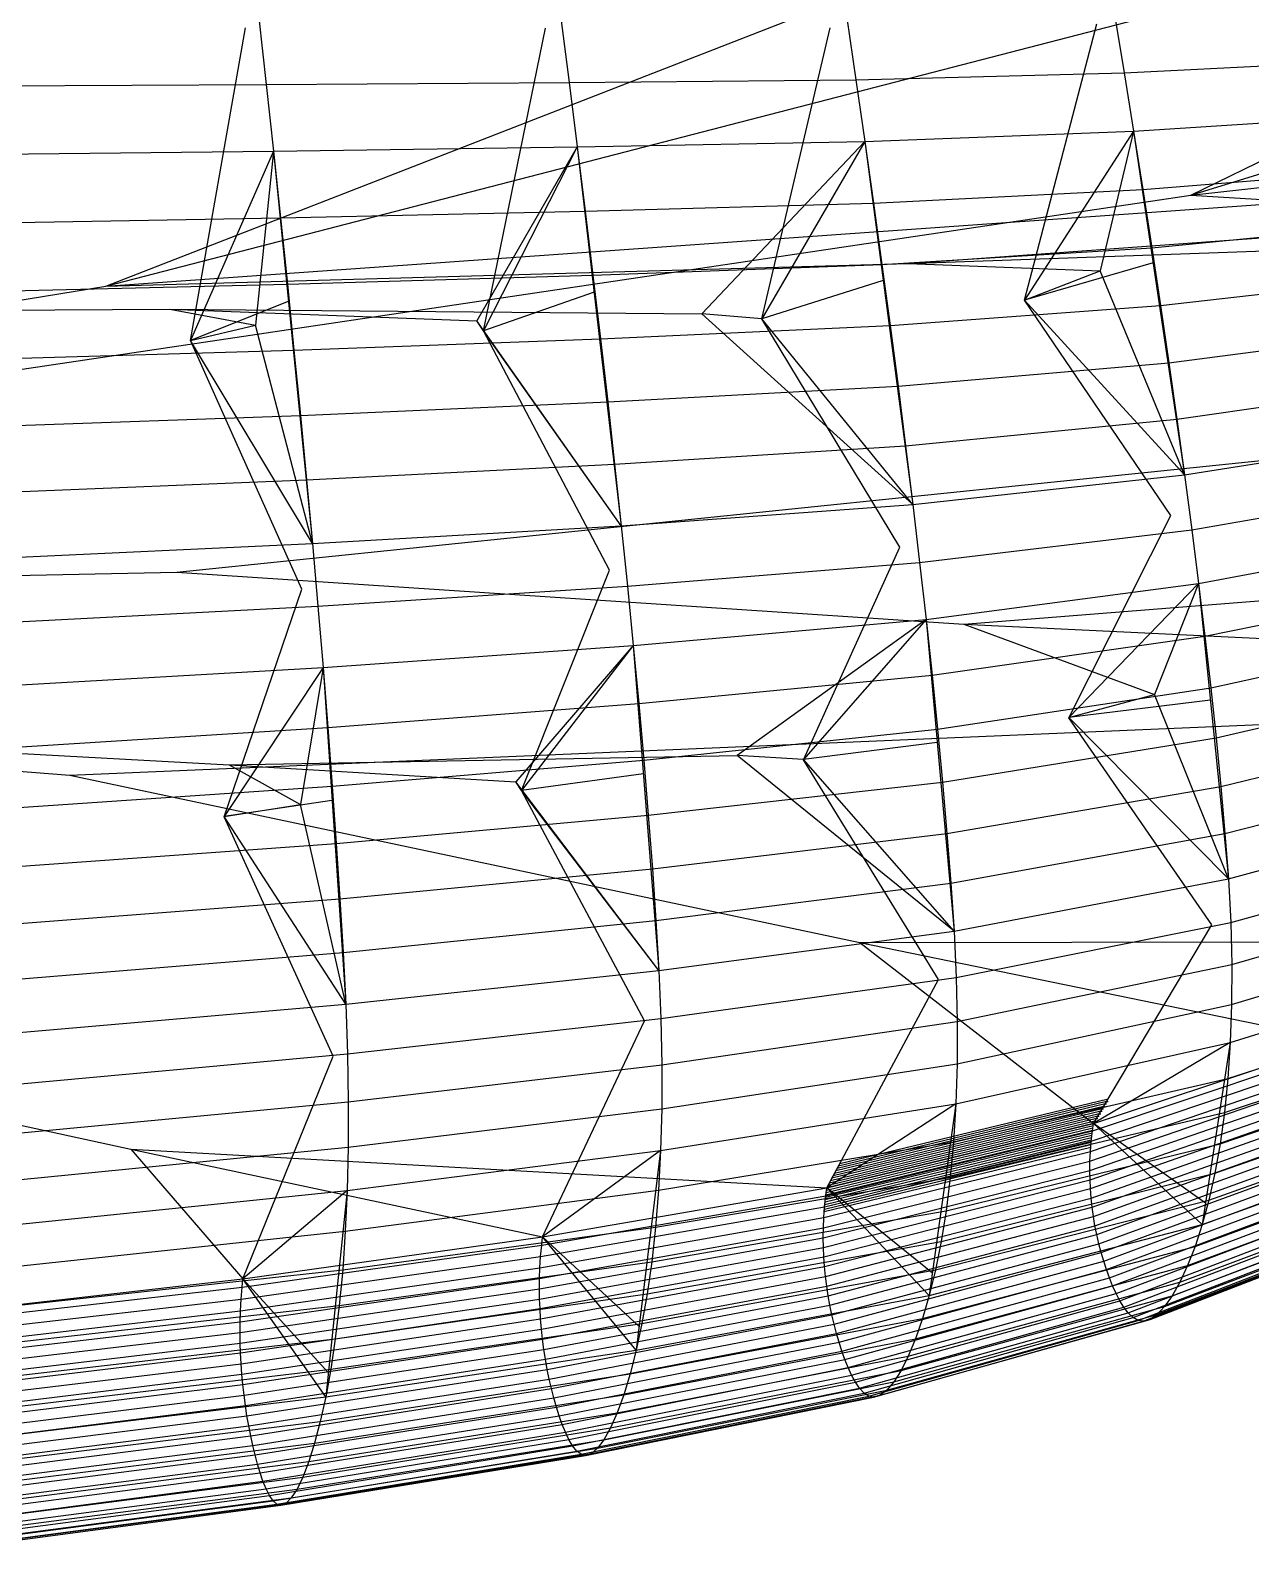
# Model space of a CAD drawing. Extents: x -439 to 439, y 0 to 263.
# Drawn here: x 206.1 to 334.3, y 11.1 to 170.5 of the extents above; entities that cross this region are included whole.
import ezdxf

# ---------------------------------------------------------------- set-up
doc = ezdxf.new("R2010")
doc.units = 0
doc.header["$MEASUREMENT"] = 0
doc.layers.add('default', color=7, linetype='Continuous')

msp = doc.modelspace()

# ---------------------------------------------------------------- linework, layer by layer
at = {"layer": 'default', "color": 30, "linetype": 'Continuous'}
for p, q in [((328.019, 153.176, 335.311), (426.403, 201.311, 226)), ((328.019, 153.176, 335.311), (428.396, 184.239, 228.416)), ((328.019, 153.176, 335.311), (430.664, 164.811, 231.165)), ((35.42, 109.597, 634.857), (328.019, 153.176, 335.311)), ((328.019, 153.176, 335.311), (432.777, 146.705, 233.728)), ((221.536, 113.584, 353.941), (350.187, 126.825, 220.263)), ((35.42, 109.597, 634.857), (221.536, 113.584, 353.941)), ((221.536, 113.584, 353.941), (304.191, 108.113, 187.405)), ((304.191, 108.113, 187.405), (363.833, 112.863, 125.513)), ((304.191, 108.113, 187.405), (324.23, 100.729, 93.72)), ((304.191, 108.113, 187.405), (344.455, 106.179, 109.815)), ((147.117, 97.664, 287.573), (227.025, 93.327, 119.668)), ((227.025, 93.327, 119.668), (280.377, 94.332, 68.222)), ((227.025, 93.327, 119.668), (234.502, 89.182, 47.1)), ((227.025, 93.327, 119.668), (257.118, 91.538, 58.172))]:
    msp.add_line(p, q, dxfattribs=at)
at = {"layer": 'default', "color": 3, "linetype": 'Continuous'}
for p, q in [((214.066, 143.617, 352.443), (341.105, 176.506, 220.627)), ((214.066, 143.617, 352.443), (294.217, 174.851, 187.53)), ((222.946, 137.897, 47.226), (228.73, 170.747, 27.673)), ((253.721, 138.938, 60.152), (260.262, 170.738, 41.654)), ((282.978, 140.195, 74.839), (290.142, 170.773, 57.526)), ((310.571, 142.138, 91.007), (318.16, 171.19, 75.08)), ((214.066, 143.617, 352.443), (338.498, 152.423, 214.475)), ((298.355, 146.02, 186.655), (358.573, 150.402, 125.639)), ((298.355, 146.02, 186.655), (338.919, 147.44, 110.171)), ((214.066, 143.617, 352.443), (298.355, 146.02, 186.655)), ((298.355, 146.02, 186.655), (318.52, 145.249, 94.347)), ((33.861, 114.126, 634.493), (214.066, 143.617, 352.443)), ((325.944, 119.532, 70.307), (310.571, 142.138, 91.007)), ((141.539, 140.755, 295.163), (220.787, 141.21, 126.891)), ((220.787, 141.21, 126.891), (229.796, 139.528, 48.936)), ((220.787, 141.21, 126.891), (253.042, 139.979, 59.988)), ((220.787, 141.21, 126.891), (276.661, 140.706, 70.478)), ((266.964, 113.803, 35.373), (253.721, 138.938, 60.152)), ((297.478, 116.193, 51.976), (282.978, 140.195, 74.839)), ((234.662, 111.777, 20.73), (222.946, 137.897, 47.226)), ((315.219, 98.282, 90.003), (325.944, 119.532, 70.307)), ((287.357, 93.876, 73.474), (297.478, 116.193, 51.976)), ((257.722, 90.637, 58.429), (266.964, 113.803, 35.373)), ((226.488, 87.883, 45.173), (234.662, 111.777, 20.73)), ((330.238, 76.531, 69.732), (315.219, 98.282, 90.003)), ((301.523, 70.781, 51.087), (287.357, 93.876, 73.474)), ((270.661, 66.45, 34.167), (257.722, 90.637, 58.429)), ((237.935, 62.745, 19.233), (226.488, 87.883, 45.173)), ((317.807, 55.662, 92.027), (330.238, 76.531, 69.732)), ((289.793, 48.882, 75.442), (301.523, 70.781, 51.087)), ((259.948, 43.733, 60.304), (270.661, 66.45, 34.167)), ((228.461, 39.33, 46.959), (237.935, 62.745, 19.233))]:
    msp.add_line(p, q, dxfattribs=at)
at = {"layer": 'default', "color": 7, "linetype": 'Continuous'}
for p, q in [((320.011, 172.177, 72.061), (321.024, 166.041, 71.357)), ((230.14, 171.823, 23.886), (230.912, 164.815, 22.889)), ((261.857, 171.79, 38.092), (262.729, 165.026, 37.184)), ((291.888, 171.798, 54.217), (292.843, 165.313, 53.407)), ((292.843, 165.313, 53.407), (321.024, 166.041, 71.357)), ((321.024, 166.041, 71.357), (347.033, 167.321, 90.694)), ((321.024, 166.041, 71.357), (322.017, 159.898, 70.685)), ((197.564, 164.646, 10.736), (230.912, 164.815, 22.889)), ((230.912, 164.815, 22.889), (262.729, 165.026, 37.184)), ((230.912, 164.815, 22.889), (231.669, 157.801, 21.932)), ((262.729, 165.026, 37.184), (292.843, 165.313, 53.407)), ((262.729, 165.026, 37.184), (263.584, 158.253, 36.314)), ((292.843, 165.313, 53.407), (293.779, 158.822, 52.633)), ((322.017, 159.898, 70.685), (348.056, 161.6, 90.129)), ((293.779, 158.822, 52.633), (322.017, 159.898, 70.685)), ((322.017, 159.898, 70.685), (322.99, 153.764, 70.041)), ((231.669, 157.801, 21.932), (263.584, 158.253, 36.314)), ((263.584, 158.253, 36.314), (293.779, 158.822, 52.633)), ((263.584, 158.253, 36.314), (264.423, 151.492, 35.476)), ((293.779, 158.822, 52.633), (294.697, 152.341, 51.889)), ((198.197, 157.424, 9.698), (231.669, 157.801, 21.932)), ((231.669, 157.801, 21.932), (232.411, 150.797, 21.01)), ((322.99, 153.764, 70.041), (349.059, 155.889, 89.589)), ((294.697, 152.341, 51.889), (322.99, 153.764, 70.041)), ((322.99, 153.764, 70.041), (323.936, 147.657, 69.437)), ((232.411, 150.797, 21.01), (264.423, 151.492, 35.476)), ((264.423, 151.492, 35.476), (294.697, 152.341, 51.889)), ((264.423, 151.492, 35.476), (265.237, 144.76, 34.687)), ((294.697, 152.341, 51.889), (295.588, 145.887, 51.189)), ((198.818, 150.214, 8.697), (232.411, 150.797, 21.01)), ((232.411, 150.797, 21.01), (233.132, 143.824, 20.139)), ((323.936, 147.657, 69.437), (350.033, 150.201, 89.085)), ((295.588, 145.887, 51.189), (323.936, 147.657, 69.437)), ((323.936, 147.657, 69.437), (324.85, 141.592, 68.876)), ((265.237, 144.76, 34.687), (295.588, 145.887, 51.189)), ((295.588, 145.887, 51.189), (296.45, 139.479, 50.537)), ((324.072, 146.065, 69.452), (310.571, 142.138, 91.007)), ((199.422, 143.035, 7.751), (233.132, 143.824, 20.139)), ((233.132, 143.824, 20.139), (265.237, 144.76, 34.687)), ((233.132, 143.824, 20.139), (233.829, 136.901, 19.323)), ((265.237, 144.76, 34.687), (266.024, 138.076, 33.949)), ((295.716, 144.207, 51.196), (282.978, 140.195, 74.839)), ((324.85, 141.592, 68.876), (350.975, 144.553, 88.619)), ((233.235, 142.011, 20.129), (222.946, 137.897, 47.226)), ((265.354, 143.008, 34.685), (253.721, 138.938, 60.152)), ((296.45, 139.479, 50.537), (324.85, 141.592, 68.876)), ((324.85, 141.592, 68.876), (325.733, 135.582, 68.357)), ((266.024, 138.076, 33.949), (296.45, 139.479, 50.537)), ((296.45, 139.479, 50.537), (297.281, 133.13, 49.931)), ((325.733, 135.582, 68.357), (351.884, 138.957, 88.189)), ((233.829, 136.901, 19.323), (266.024, 138.076, 33.949)), ((266.024, 138.076, 33.949), (266.784, 131.453, 33.261)), ((200.005, 135.908, 6.863), (233.829, 136.901, 19.323)), ((233.829, 136.901, 19.323), (234.501, 130.041, 18.56)), ((297.281, 133.13, 49.931), (325.733, 135.582, 68.357)), ((325.733, 135.582, 68.357), (326.578, 129.643, 67.885)), ((266.784, 131.453, 33.261), (297.281, 133.13, 49.931)), ((297.281, 133.13, 49.931), (298.078, 126.855, 49.377)), ((326.578, 129.643, 67.885), (352.755, 133.425, 87.801)), ((234.501, 130.041, 18.56), (266.784, 131.453, 33.261)), ((266.784, 131.453, 33.261), (267.512, 124.908, 32.63)), ((200.568, 128.847, 6.031), (234.501, 130.041, 18.56)), ((234.501, 130.041, 18.56), (235.146, 123.262, 17.859)), ((298.078, 126.855, 49.377), (326.578, 129.643, 67.885)), ((326.578, 129.643, 67.885), (327.382, 123.788, 67.466)), ((327.382, 123.788, 67.466), (353.584, 127.971, 87.461)), ((267.512, 124.908, 32.63), (298.078, 126.855, 49.377)), ((298.078, 126.855, 49.377), (298.835, 120.669, 48.882)), ((235.146, 123.262, 17.859), (267.512, 124.908, 32.63)), ((267.512, 124.908, 32.63), (268.204, 118.456, 32.063)), ((201.107, 121.868, 5.264), (235.146, 123.262, 17.859)), ((235.146, 123.262, 17.859), (235.758, 116.58, 17.226)), ((298.835, 120.669, 48.882), (327.382, 123.788, 67.466)), ((327.382, 123.788, 67.466), (328.141, 118.027, 67.104)), ((328.141, 118.027, 67.104), (354.366, 122.605, 87.169)), ((268.204, 118.456, 32.063), (298.835, 120.669, 48.882)), ((298.835, 120.669, 48.882), (299.55, 114.584, 48.45)), ((235.758, 116.58, 17.226), (268.204, 118.456, 32.063)), ((268.204, 118.456, 32.063), (268.857, 112.109, 31.563)), ((299.55, 114.584, 48.45), (328.141, 118.027, 67.104)), ((328.141, 118.027, 67.104), (328.854, 112.374, 66.797)), ((201.62, 114.99, 4.569), (235.758, 116.58, 17.226)), ((235.758, 116.58, 17.226), (236.336, 110.007, 16.666)), ((328.854, 112.374, 66.797), (355.101, 117.339, 86.927)), ((268.857, 112.109, 31.563), (299.55, 114.584, 48.45)), ((299.55, 114.584, 48.45), (300.222, 108.612, 48.079)), ((236.336, 110.007, 16.666), (268.857, 112.109, 31.563)), ((268.857, 112.109, 31.563), (269.471, 105.881, 31.131)), ((300.222, 108.612, 48.079), (328.854, 112.374, 66.797)), ((328.854, 112.374, 66.797), (329.519, 106.843, 66.548)), ((329.519, 106.843, 66.548), (355.786, 112.186, 86.735)), ((202.104, 108.224, 3.952), (236.336, 110.007, 16.666)), ((236.336, 110.007, 16.666), (236.88, 103.557, 16.178)), ((269.471, 105.881, 31.131), (300.222, 108.612, 48.079)), ((300.222, 108.612, 48.079), (300.849, 102.77, 47.772)), ((300.849, 102.77, 47.772), (329.519, 106.843, 66.548)), ((329.519, 106.843, 66.548), (330.129, 101.441, 66.366)), ((330.129, 101.441, 66.366), (356.415, 107.154, 86.603)), ((236.88, 103.557, 16.178), (269.471, 105.881, 31.131)), ((269.471, 105.881, 31.131), (270.044, 99.787, 30.768)), ((202.559, 101.585, 3.411), (236.88, 103.557, 16.178)), ((236.88, 103.557, 16.178), (237.387, 97.247, 15.764)), ((270.044, 99.787, 30.768), (300.849, 102.77, 47.772)), ((300.849, 102.77, 47.772), (301.423, 97.065, 47.541)), ((330.687, 96.181, 66.245), (356.991, 102.252, 86.524)), ((301.423, 97.065, 47.541), (330.129, 101.441, 66.366)), ((330.129, 101.441, 66.366), (330.687, 96.181, 66.245)), ((237.387, 97.247, 15.764), (270.044, 99.787, 30.768)), ((270.044, 99.787, 30.768), (270.569, 93.838, 30.488)), ((330.087, 100.135, 66.617), (315.224, 98.292, 89.993)), ((202.984, 95.09, 2.949), (237.387, 97.247, 15.764)), ((237.387, 97.247, 15.764), (237.851, 91.087, 15.438)), ((331.186, 91.075, 66.193), (357.506, 97.495, 86.506)), ((270.569, 93.838, 30.488), (301.423, 97.065, 47.541)), ((301.384, 95.687, 47.808), (287.362, 93.888, 73.463)), ((301.423, 97.065, 47.541), (301.949, 91.509, 47.376)), ((301.949, 91.509, 47.376), (330.687, 96.181, 66.245)), ((330.687, 96.181, 66.245), (331.186, 91.075, 66.193)), ((237.851, 91.087, 15.438), (270.569, 93.838, 30.488)), ((270.569, 93.838, 30.488), (271.049, 88.044, 30.28)), ((331.624, 86.131, 66.214), (357.958, 92.887, 86.551)), ((203.373, 88.749, 2.581), (237.851, 91.087, 15.438)), ((237.851, 91.087, 15.438), (238.277, 85.087, 15.191)), ((270.533, 92.402, 30.768), (257.726, 90.649, 58.417)), ((271.049, 88.044, 30.28), (301.949, 91.509, 47.376)), ((301.949, 91.509, 47.376), (302.42, 86.117, 47.289)), ((302.42, 86.117, 47.289), (331.186, 91.075, 66.193)), ((331.186, 91.075, 66.193), (331.624, 86.131, 66.214)), ((237.82, 89.601, 15.73), (226.492, 87.895, 45.161)), ((238.277, 85.087, 15.191), (271.049, 88.044, 30.28)), ((271.049, 88.044, 30.28), (271.479, 82.422, 30.156)), ((331.979, 81.357, 66.34), (358.325, 88.438, 86.69)), ((271.479, 82.422, 30.156), (302.42, 86.117, 47.289)), ((302.42, 86.117, 47.289), (302.832, 80.896, 47.281)), ((302.832, 80.896, 47.281), (331.624, 86.131, 66.214)), ((331.624, 86.131, 66.214), (331.979, 81.357, 66.34)), ((203.729, 82.575, 2.296), (238.277, 85.087, 15.191)), ((238.277, 85.087, 15.191), (238.657, 79.266, 15.034)), ((332.221, 76.766, 66.615), (358.575, 84.157, 86.961)), ((238.657, 79.266, 15.034), (271.479, 82.422, 30.156)), ((271.479, 82.422, 30.156), (271.856, 76.978, 30.12)), ((303.166, 75.856, 47.391), (331.979, 81.357, 66.34)), ((331.979, 81.357, 66.34), (332.221, 76.766, 66.615)), ((271.856, 76.978, 30.12), (302.832, 80.896, 47.281)), ((302.832, 80.896, 47.281), (303.166, 75.856, 47.391)), ((332.332, 72.362, 67.067), (358.692, 80.05, 87.387)), ((204.048, 76.583, 2.107), (238.657, 79.266, 15.034)), ((238.657, 79.266, 15.034), (238.991, 73.63, 14.971)), ((238.991, 73.63, 14.971), (271.856, 76.978, 30.12)), ((271.856, 76.978, 30.12), (272.161, 71.723, 30.211)), ((303.394, 71.009, 47.666), (332.221, 76.766, 66.615)), ((332.221, 76.766, 66.615), (332.332, 72.362, 67.067)), ((272.161, 71.723, 30.211), (303.166, 75.856, 47.391)), ((303.166, 75.856, 47.391), (303.394, 71.009, 47.666)), ((332.318, 68.159, 67.686), (358.679, 76.129, 87.961)), ((204.328, 70.783, 2.017), (238.991, 73.63, 14.971)), ((238.991, 73.63, 14.971), (239.262, 68.19, 15.044)), ((303.498, 66.362, 48.136), (332.332, 72.362, 67.067)), ((332.18, 64.163, 68.468), (358.539, 72.4, 88.68)), ((332.332, 72.362, 67.067), (332.318, 68.159, 67.686)), ((239.262, 68.19, 15.044), (272.161, 71.723, 30.211)), ((272.161, 71.723, 30.211), (272.369, 66.671, 30.481)), ((272.369, 66.671, 30.481), (303.394, 71.009, 47.666)), ((303.394, 71.009, 47.666), (303.498, 66.362, 48.136)), ((331.926, 60.382, 69.398), (358.28, 68.87, 89.53)), ((204.554, 65.185, 2.072), (239.262, 68.19, 15.044)), ((239.262, 68.19, 15.044), (239.446, 62.96, 15.309)), ((303.484, 61.927, 48.79), (332.318, 68.159, 67.686)), ((332.318, 68.159, 67.686), (332.18, 64.163, 68.468)), ((239.446, 62.96, 15.309), (272.369, 66.671, 30.481)), ((272.369, 66.671, 30.481), (272.465, 61.828, 30.962)), ((272.465, 61.828, 30.962), (303.498, 66.362, 48.136)), ((303.498, 66.362, 48.136), (303.484, 61.927, 48.79)), ((331.562, 56.828, 70.469), (357.908, 65.551, 90.503)), ((303.353, 57.712, 49.625), (332.18, 64.163, 68.468)), ((332.18, 64.163, 68.468), (331.926, 60.382, 69.398)), ((204.709, 59.805, 2.331), (239.446, 62.96, 15.309)), ((239.446, 62.96, 15.309), (239.531, 57.948, 15.799)), ((331.1, 53.509, 71.66), (357.434, 62.45, 91.582)), ((239.531, 57.948, 15.799), (272.465, 61.828, 30.962)), ((272.452, 57.207, 31.643), (303.484, 61.927, 48.79)), ((272.465, 61.828, 30.962), (272.452, 57.207, 31.643)), ((303.484, 61.927, 48.79), (303.353, 57.712, 49.625)), ((303.114, 53.726, 50.624), (331.926, 60.382, 69.398)), ((330.547, 50.434, 72.957), (356.867, 59.576, 92.754)), ((331.926, 60.382, 69.398), (331.562, 56.828, 70.469)), ((204.78, 54.648, 2.827), (239.531, 57.948, 15.799)), ((239.531, 57.948, 15.799), (239.52, 53.166, 16.504)), ((272.333, 52.816, 32.52), (303.353, 57.712, 49.625)), ((303.353, 57.712, 49.625), (303.114, 53.726, 50.624)), ((239.52, 53.166, 16.504), (272.452, 57.207, 31.643)), ((272.452, 57.207, 31.643), (272.333, 52.816, 32.52)), ((302.77, 49.979, 51.778), (331.562, 56.828, 70.469)), ((329.917, 47.61, 74.336), (356.222, 56.935, 93.998)), ((331.562, 56.828, 70.469), (331.1, 53.509, 71.66)), ((329.571, 47.297, 74.919), (317.807, 55.662, 92.027)), ((329.223, 45.046, 75.78), (355.509, 54.536, 95.298)), ((204.771, 49.73, 3.551), (239.52, 53.166, 16.504)), ((239.52, 53.166, 16.504), (239.415, 48.624, 17.417)), ((239.415, 48.624, 17.417), (272.333, 52.816, 32.52)), ((272.114, 48.664, 33.575), (303.114, 53.726, 50.624)), ((272.333, 52.816, 32.52), (272.114, 48.664, 33.575)), ((302.333, 46.482, 53.066), (331.1, 53.509, 71.66)), ((303.114, 53.726, 50.624), (302.77, 49.979, 51.778)), ((331.1, 53.509, 71.66), (330.547, 50.434, 72.957)), ((328.476, 42.751, 77.268), (354.743, 52.387, 96.636)), ((271.8, 44.764, 34.799), (302.77, 49.979, 51.778)), ((301.81, 43.243, 54.471), (330.547, 50.434, 72.957)), ((302.77, 49.979, 51.778), (302.333, 46.482, 53.066)), ((327.692, 40.733, 78.773), (353.939, 50.496, 97.988)), ((330.547, 50.434, 72.957), (329.917, 47.61, 74.336)), ((204.684, 45.058, 4.496), (239.415, 48.624, 17.417)), ((239.222, 44.33, 18.523), (272.114, 48.664, 33.575)), ((239.415, 48.624, 17.417), (239.222, 44.33, 18.523)), ((272.114, 48.664, 33.575), (271.8, 44.764, 34.799)), ((300.89, 39.943, 56.607), (289.793, 48.882, 75.442)), ((319.823, 38.602, 91.315), (345.855, 48.426, 109.171)), ((326.889, 39, 80.268), (353.115, 48.871, 99.328)), ((271.401, 41.123, 36.168), (302.333, 46.482, 53.066)), ((301.216, 40.269, 55.969), (329.917, 47.61, 74.336)), ((302.333, 46.482, 53.066), (301.81, 43.243, 54.471)), ((320.185, 37.799, 90.866), (346.227, 47.681, 108.775)), ((320.577, 37.044, 90.362), (346.631, 46.98, 108.331)), ((321.004, 36.354, 89.797), (347.069, 46.341, 107.831)), ((325.283, 36.419, 83.133), (351.465, 46.446, 101.895)), ((326.077, 37.559, 81.736), (352.28, 47.518, 100.645)), ((329.917, 47.61, 74.336), (329.223, 45.046, 75.78)), ((238.944, 40.296, 19.808), (271.8, 44.764, 34.799)), ((271.8, 44.764, 34.799), (271.401, 41.123, 36.168)), ((300.561, 37.571, 57.539), (329.223, 45.046, 75.78)), ((321.466, 35.754, 89.163), (347.544, 45.786, 107.27)), ((321.965, 35.278, 88.455), (348.057, 45.348, 106.642)), ((322.492, 34.972, 87.679), (348.598, 45.068, 105.952)), ((323.029, 34.879, 86.857), (349.15, 44.987, 105.22)), ((323.751, 35.073, 85.706), (349.892, 45.175, 104.194)), ((324.485, 35.587, 84.491), (350.646, 45.662, 103.109)), ((329.223, 45.046, 75.78), (328.476, 42.751, 77.268)), ((204.523, 40.643, 5.644), (239.222, 44.33, 18.523)), ((239.222, 44.33, 18.523), (238.944, 40.296, 19.808)), ((270.083, 34.322, 39.951), (259.948, 43.733, 60.304)), ((270.924, 37.753, 37.666), (301.81, 43.243, 54.471)), ((301.81, 43.243, 54.471), (301.216, 40.269, 55.969)), ((299.856, 35.156, 59.159), (328.476, 42.751, 77.268)), ((328.476, 42.751, 77.268), (327.692, 40.733, 78.773)), ((204.291, 36.496, 6.983), (238.944, 40.296, 19.808)), ((238.591, 36.532, 21.249), (271.401, 41.123, 36.168)), ((238.944, 40.296, 19.808), (238.591, 36.532, 21.249)), ((270.382, 34.66, 39.264), (301.216, 40.269, 55.969)), ((271.401, 41.123, 36.168), (270.924, 37.753, 37.666)), ((299.116, 33.035, 60.799), (327.692, 40.733, 78.773)), ((301.216, 40.269, 55.969), (300.561, 37.571, 57.539)), ((327.692, 40.733, 78.773), (326.889, 39, 80.268)), ((237.426, 29.506, 25.246), (228.461, 39.33, 46.959)), ((291.692, 30.862, 74.557), (319.823, 38.602, 91.315)), ((298.359, 31.214, 62.43), (326.889, 39, 80.268)), ((319.823, 38.602, 91.315), (319.487, 39.443, 91.718)), ((320.185, 37.799, 90.866), (319.823, 38.602, 91.315)), ((326.889, 39, 80.268), (326.077, 37.559, 81.736)), ((238.17, 33.049, 22.829), (270.924, 37.753, 37.666)), ((269.783, 31.853, 40.943), (300.561, 37.571, 57.539)), ((270.924, 37.753, 37.666), (270.382, 34.66, 39.264)), ((292.033, 30.012, 74.059), (320.185, 37.799, 90.866)), ((292.403, 29.212, 73.502), (320.577, 37.044, 90.362)), ((297.592, 29.702, 64.034), (326.077, 37.559, 81.736)), ((300.561, 37.571, 57.539), (299.856, 35.156, 59.159)), ((320.577, 37.044, 90.362), (320.185, 37.799, 90.866)), ((321.004, 36.354, 89.797), (320.577, 37.044, 90.362)), ((326.077, 37.559, 81.736), (325.283, 36.419, 83.133)), ((203.996, 32.628, 8.488), (238.591, 36.532, 21.249)), ((238.591, 36.532, 21.249), (238.17, 33.049, 22.829)), ((269.139, 29.344, 42.676), (299.856, 35.156, 59.159)), ((292.805, 28.479, 72.877), (321.004, 36.354, 89.797)), ((293.241, 27.841, 72.178), (321.466, 35.754, 89.163)), ((293.712, 27.335, 71.397), (321.965, 35.278, 88.455)), ((295.397, 27.102, 68.377), (323.751, 35.073, 85.706)), ((296.09, 27.637, 67.046), (324.485, 35.587, 84.491)), ((296.842, 28.506, 65.56), (325.283, 36.419, 83.133)), ((299.856, 35.156, 59.159), (299.116, 33.035, 60.799)), ((321.466, 35.754, 89.163), (321.004, 36.354, 89.797)), ((321.965, 35.278, 88.455), (321.466, 35.754, 89.163)), ((322.492, 34.972, 87.679), (321.965, 35.278, 88.455)), ((323.751, 35.073, 85.706), (323.029, 34.879, 86.857)), ((324.485, 35.587, 84.491), (323.751, 35.073, 85.706)), ((325.283, 36.419, 83.133), (324.485, 35.587, 84.491)), ((237.69, 29.853, 24.517), (270.382, 34.66, 39.264)), ((270.382, 34.66, 39.264), (269.783, 31.853, 40.943)), ((294.209, 27.007, 70.543), (322.492, 34.972, 87.679)), ((294.716, 26.904, 69.64), (323.029, 34.879, 86.857)), ((323.029, 34.879, 86.857), (322.492, 34.972, 87.679)), ((203.644, 29.048, 10.139), (238.17, 33.049, 22.829)), ((238.17, 33.049, 22.829), (237.69, 29.853, 24.517)), ((268.464, 27.14, 44.432), (299.116, 33.035, 60.799)), ((299.116, 33.035, 60.799), (298.359, 31.214, 62.43)), ((237.161, 26.954, 26.291), (269.783, 31.853, 40.943)), ((261.683, 24.94, 59.252), (291.692, 30.862, 74.557)), ((267.772, 25.249, 46.18), (298.359, 31.214, 62.43)), ((269.783, 31.853, 40.943), (269.139, 29.344, 42.676)), ((291.692, 30.862, 74.557), (291.375, 31.754, 75.004)), ((292.033, 30.012, 74.059), (291.692, 30.862, 74.557)), ((298.359, 31.214, 62.43), (297.592, 29.702, 64.034)), ((203.243, 25.765, 11.906), (237.69, 29.853, 24.517)), ((236.592, 24.362, 28.125), (269.139, 29.344, 42.676)), ((237.69, 29.853, 24.517), (237.161, 26.954, 26.291)), ((261.995, 24.051, 58.711), (292.033, 30.012, 74.059)), ((262.333, 23.214, 58.106), (292.403, 29.212, 73.502)), ((267.072, 23.68, 47.901), (297.592, 29.702, 64.034)), ((269.139, 29.344, 42.676), (268.464, 27.14, 44.432)), ((292.403, 29.212, 73.502), (292.033, 30.012, 74.059)), ((292.805, 28.479, 72.877), (292.403, 29.212, 73.502)), ((297.592, 29.702, 64.034), (296.842, 28.506, 65.56)), ((235.995, 22.087, 29.985), (268.464, 27.14, 44.432)), ((262.7, 22.447, 57.429), (292.805, 28.479, 72.877)), ((263.099, 21.779, 56.671), (293.241, 27.841, 72.178)), ((263.528, 21.247, 55.827), (293.712, 27.335, 71.397)), ((265.068, 20.989, 52.569), (295.397, 27.102, 68.377)), ((265.701, 21.541, 51.138), (296.09, 27.637, 67.046)), ((266.388, 22.441, 49.54), (296.842, 28.506, 65.56)), ((268.464, 27.14, 44.432), (267.772, 25.249, 46.18)), ((293.241, 27.841, 72.178), (292.805, 28.479, 72.877)), ((293.712, 27.335, 71.397), (293.241, 27.841, 72.178)), ((294.209, 27.007, 70.543), (293.712, 27.335, 71.397)), ((295.397, 27.102, 68.377), (294.716, 26.904, 69.64)), ((296.09, 27.637, 67.046), (295.397, 27.102, 68.377)), ((296.842, 28.506, 65.56), (296.09, 27.637, 67.046)), ((202.801, 22.787, 13.765), (237.161, 26.954, 26.291)), ((237.161, 26.954, 26.291), (236.592, 24.362, 28.125)), ((261.683, 24.94, 59.252), (261.394, 25.871, 59.739)), ((263.983, 20.901, 54.904), (294.209, 27.007, 70.543)), ((264.445, 20.789, 53.93), (294.716, 26.904, 69.64)), ((294.716, 26.904, 69.64), (294.209, 27.007, 70.543)), ((202.325, 20.126, 15.688), (236.592, 24.362, 28.125)), ((229.997, 19.869, 45.754), (261.683, 24.94, 59.252)), ((230.273, 18.946, 45.174), (261.995, 24.051, 58.711)), ((235.383, 20.137, 31.838), (267.772, 25.249, 46.18)), ((236.592, 24.362, 28.125), (235.995, 22.087, 29.985)), ((261.995, 24.051, 58.711), (261.683, 24.94, 59.252)), ((262.333, 23.214, 58.106), (261.995, 24.051, 58.711)), ((267.772, 25.249, 46.18), (267.072, 23.68, 47.901)), ((230.572, 18.077, 44.526), (262.333, 23.214, 58.106)), ((230.897, 17.281, 43.801), (262.7, 22.447, 57.429)), ((234.158, 17.242, 35.403), (266.388, 22.441, 49.54)), ((234.763, 18.519, 33.663), (267.072, 23.68, 47.901)), ((262.7, 22.447, 57.429), (262.333, 23.214, 58.106)), ((263.099, 21.779, 56.671), (262.7, 22.447, 57.429)), ((266.388, 22.441, 49.54), (265.701, 21.541, 51.138)), ((267.072, 23.68, 47.901), (266.388, 22.441, 49.54)), ((201.826, 17.791, 17.64), (235.995, 22.087, 29.985)), ((229.997, 19.869, 45.754), (229.741, 20.835, 46.277)), ((231.249, 16.586, 42.991), (263.099, 21.779, 56.671)), ((231.629, 16.032, 42.091), (263.528, 21.247, 55.827)), ((232.031, 15.67, 41.106), (263.983, 20.901, 54.904)), ((232.44, 15.55, 40.068), (264.445, 20.789, 53.93)), ((232.991, 15.752, 38.621), (265.068, 20.989, 52.569)), ((233.55, 16.317, 37.099), (265.701, 21.541, 51.138)), ((235.995, 22.087, 29.985), (235.383, 20.137, 31.838)), ((263.528, 21.247, 55.827), (263.099, 21.779, 56.671)), ((263.983, 20.901, 54.904), (263.528, 21.247, 55.827)), ((264.445, 20.789, 53.93), (263.983, 20.901, 54.904)), ((265.068, 20.989, 52.569), (264.445, 20.789, 53.93)), ((265.701, 21.541, 51.138), (265.068, 20.989, 52.569)), ((196.81, 15.559, 34.26), (229.997, 19.869, 45.754)), ((201.314, 15.79, 19.586), (235.383, 20.137, 31.838)), ((230.273, 18.946, 45.174), (229.997, 19.869, 45.754)), ((235.383, 20.137, 31.838), (234.763, 18.519, 33.663)), ((197.041, 14.608, 33.644), (230.273, 18.946, 45.174)), ((197.291, 13.712, 32.957), (230.572, 18.077, 44.526)), ((200.796, 14.131, 21.504), (234.763, 18.519, 33.663)), ((230.572, 18.077, 44.526), (230.273, 18.946, 45.174)), ((230.897, 17.281, 43.801), (230.572, 18.077, 44.526)), ((234.763, 18.519, 33.663), (234.158, 17.242, 35.403)), ((197.563, 12.89, 32.19), (230.897, 17.281, 43.801)), ((197.858, 12.172, 31.333), (231.249, 16.586, 42.991)), ((198.175, 11.599, 30.381), (231.629, 16.032, 42.091)), ((199.782, 11.877, 25.119), (233.55, 16.317, 37.099)), ((200.29, 12.823, 23.334), (234.158, 17.242, 35.403)), ((231.249, 16.586, 42.991), (230.897, 17.281, 43.801)), ((231.629, 16.032, 42.091), (231.249, 16.586, 42.991)), ((232.031, 15.67, 41.106), (231.629, 16.032, 42.091)), ((233.55, 16.317, 37.099), (232.991, 15.752, 38.621)), ((234.158, 17.242, 35.403), (233.55, 16.317, 37.099)), ((198.511, 11.223, 29.342), (232.031, 15.67, 41.106)), ((198.854, 11.097, 28.247), (232.44, 15.55, 40.068)), ((199.314, 11.3, 26.721), (232.991, 15.752, 38.621)), ((232.44, 15.55, 40.068), (232.031, 15.67, 41.106)), ((232.991, 15.752, 38.621), (232.44, 15.55, 40.068))]:
    msp.add_line(p, q, dxfattribs=at)
at = {"layer": 'default', "color": 1, "linetype": 'Continuous'}
for p, q in [((322.017, 159.898, 70.685), (310.571, 142.138, 91.007)), ((322.017, 159.898, 70.685), (327.382, 123.788, 67.466)), ((263.584, 158.253, 36.314), (253.721, 138.938, 60.152)), ((263.584, 158.253, 36.314), (268.204, 118.456, 32.063)), ((293.779, 158.822, 52.633), (282.978, 140.195, 74.839)), ((293.779, 158.822, 52.633), (298.835, 120.669, 48.882)), ((231.669, 157.801, 21.932), (222.946, 137.897, 47.226)), ((231.669, 157.801, 21.932), (235.758, 116.58, 17.226)), ((310.571, 142.138, 91.007), (318.52, 145.249, 94.347)), ((327.382, 123.788, 67.466), (310.571, 142.138, 91.007)), ((282.978, 140.195, 74.839), (276.661, 140.706, 70.478)), ((222.946, 137.897, 47.226), (229.796, 139.528, 48.936)), ((253.721, 138.938, 60.152), (253.042, 139.979, 59.988)), ((268.204, 118.456, 32.063), (253.721, 138.938, 60.152)), ((298.835, 120.669, 48.882), (282.978, 140.195, 74.839)), ((235.758, 116.58, 17.226), (222.946, 137.897, 47.226)), ((328.854, 112.374, 66.797), (315.224, 98.292, 89.993)), ((328.854, 112.374, 66.797), (331.979, 81.357, 66.34)), ((300.222, 108.612, 48.079), (287.362, 93.888, 73.463)), ((300.222, 108.612, 48.079), (303.166, 75.856, 47.391)), ((34.558, 105.936, 634.784), (210.301, 92.237, 371.315)), ((269.471, 105.881, 31.131), (257.726, 90.649, 58.417)), ((269.471, 105.881, 31.131), (272.161, 71.723, 30.211)), ((236.88, 103.557, 16.178), (226.492, 87.895, 45.161)), ((236.88, 103.557, 16.178), (239.262, 68.19, 15.044)), ((315.224, 98.292, 89.993), (324.23, 100.729, 93.72)), ((210.301, 92.237, 371.315), (338.44, 97.718, 236.607)), ((331.979, 81.357, 66.34), (315.224, 98.292, 89.993)), ((287.362, 93.888, 73.463), (280.377, 94.332, 68.222)), ((303.166, 75.856, 47.391), (287.362, 93.888, 73.463)), ((210.301, 92.237, 371.315), (293.259, 74.671, 205.769)), ((257.726, 90.649, 58.417), (257.118, 91.538, 58.172)), ((272.161, 71.723, 30.211), (257.726, 90.649, 58.417)), ((226.492, 87.895, 45.161), (234.502, 89.182, 47.1)), ((239.262, 68.19, 15.044), (226.492, 87.895, 45.161)), ((293.259, 74.671, 205.769), (367.478, 74.763, 128.344)), ((293.259, 74.671, 205.769), (317.807, 55.662, 92.027)), ((293.259, 74.671, 205.769), (343.777, 64.319, 109.712)), ((137.722, 70.081, 317.03), (216.697, 52.955, 149.502)), ((317.807, 55.662, 92.027), (343.777, 64.319, 109.712)), ((332.18, 64.163, 68.468), (317.807, 55.662, 92.027)), ((332.18, 64.163, 68.468), (329.223, 45.046, 75.78)), ((317.565, 53.797, 92.668), (343.529, 62.577, 110.293)), ((317.691, 54.882, 92.319), (343.657, 63.591, 109.976)), ((317.437, 51.695, 93.167), (343.398, 60.615, 110.748)), ((317.481, 52.714, 92.953), (343.443, 61.566, 110.553)), ((317.426, 50.71, 93.324), (343.387, 59.696, 110.894)), ((303.353, 57.712, 49.625), (289.793, 48.882, 75.442)), ((303.353, 57.712, 49.625), (300.561, 37.571, 57.539)), ((317.445, 49.729, 93.433), (343.407, 58.781, 110.997)), ((317.489, 48.816, 93.494), (343.453, 57.93, 111.056)), ((317.565, 47.828, 93.516), (343.532, 57.008, 111.081)), ((317.669, 46.863, 93.492), (343.639, 56.109, 111.064)), ((289.683, 48.061, 75.757), (317.691, 54.882, 92.319)), ((289.793, 48.882, 75.442), (317.807, 55.662, 92.027)), ((317.565, 53.797, 92.668), (317.691, 54.882, 92.319)), ((317.691, 54.882, 92.319), (317.807, 55.662, 92.027)), ((317.802, 45.897, 93.423), (343.775, 55.21, 111.008)), ((329.223, 45.046, 75.78), (317.807, 55.662, 92.027)), ((317.966, 44.919, 93.306), (343.944, 54.299, 110.909)), ((216.697, 52.955, 149.502), (228.461, 39.33, 46.959)), ((216.697, 52.955, 149.502), (259.948, 43.733, 60.304)), ((216.697, 52.955, 149.502), (289.793, 48.882, 75.442)), ((272.333, 52.816, 32.52), (259.948, 43.733, 60.304)), ((272.333, 52.816, 32.52), (269.783, 31.853, 40.943)), ((289.484, 45.775, 76.441), (317.481, 52.714, 92.953)), ((289.564, 46.917, 76.134), (317.565, 53.797, 92.668)), ((317.437, 51.695, 93.167), (317.481, 52.714, 92.953)), ((317.481, 52.714, 92.953), (317.565, 53.797, 92.668)), ((318.152, 43.984, 93.149), (344.136, 53.429, 110.775)), ((289.443, 44.701, 76.668), (317.437, 51.695, 93.167)), ((317.426, 50.71, 93.324), (317.437, 51.695, 93.167)), ((318.369, 43.024, 92.948), (344.359, 52.536, 110.601)), ((318.62, 42.103, 92.689), (344.617, 51.679, 110.376)), ((289.432, 43.662, 76.835), (317.426, 50.71, 93.324)), ((289.45, 42.627, 76.95), (317.445, 49.729, 93.433)), ((317.445, 49.729, 93.433), (317.426, 50.71, 93.324)), ((317.489, 48.816, 93.494), (317.445, 49.729, 93.433)), ((318.888, 41.196, 92.4), (344.894, 50.836, 110.123)), ((319.177, 40.308, 92.077), (345.191, 50.01, 109.84)), ((239.415, 48.624, 17.417), (228.461, 39.33, 46.959)), ((239.415, 48.624, 17.417), (237.161, 26.954, 26.291)), ((259.848, 42.878, 60.64), (289.683, 48.061, 75.757)), ((259.948, 43.733, 60.304), (289.793, 48.882, 75.442)), ((289.492, 41.662, 77.01), (317.489, 48.816, 93.494)), ((289.563, 40.619, 77.029), (317.565, 47.828, 93.516)), ((289.564, 46.917, 76.134), (289.683, 48.061, 75.757)), ((289.683, 48.061, 75.757), (289.793, 48.882, 75.442)), ((300.561, 37.571, 57.539), (289.793, 48.882, 75.442)), ((317.565, 47.828, 93.516), (317.489, 48.816, 93.494)), ((317.669, 46.863, 93.492), (317.565, 47.828, 93.516)), ((319.487, 39.443, 91.718), (345.509, 49.207, 109.525)), ((259.74, 41.687, 61.04), (289.564, 46.917, 76.134)), ((289.484, 45.775, 76.441), (289.564, 46.917, 76.134)), ((289.661, 39.6, 76.996), (317.669, 46.863, 93.492)), ((317.802, 45.897, 93.423), (317.669, 46.863, 93.492)), ((259.629, 39.379, 61.604), (289.443, 44.701, 76.668)), ((259.667, 40.498, 61.364), (289.484, 45.775, 76.441)), ((289.432, 43.662, 76.835), (289.443, 44.701, 76.668)), ((289.443, 44.701, 76.668), (289.484, 45.775, 76.441)), ((289.786, 38.579, 76.915), (317.802, 45.897, 93.423)), ((289.941, 37.546, 76.781), (317.966, 44.919, 93.306)), ((317.966, 44.919, 93.306), (317.802, 45.897, 93.423)), ((318.152, 43.984, 93.149), (317.966, 44.919, 93.306)), ((228.461, 39.33, 46.959), (259.948, 43.733, 60.304)), ((259.619, 38.296, 61.778), (289.432, 43.662, 76.835)), ((259.848, 42.878, 60.64), (259.948, 43.733, 60.304)), ((269.783, 31.853, 40.943), (259.948, 43.733, 60.304)), ((289.45, 42.627, 76.95), (289.432, 43.662, 76.835)), ((290.116, 36.558, 76.603), (318.152, 43.984, 93.149)), ((318.369, 43.024, 92.948), (318.152, 43.984, 93.149)), ((228.276, 37.215, 47.733), (259.74, 41.687, 61.04)), ((228.372, 38.446, 47.313), (259.848, 42.878, 60.64)), ((259.635, 37.218, 61.896), (289.45, 42.627, 76.95)), ((259.667, 40.498, 61.364), (259.74, 41.687, 61.04)), ((259.674, 36.213, 61.956), (289.492, 41.662, 77.01)), ((259.74, 41.687, 61.04), (259.848, 42.878, 60.64)), ((289.492, 41.662, 77.01), (289.45, 42.627, 76.95)), ((289.563, 40.619, 77.029), (289.492, 41.662, 77.01)), ((290.321, 35.543, 76.376), (318.369, 43.024, 92.948)), ((290.557, 34.568, 76.086), (318.62, 42.103, 92.689)), ((318.62, 42.103, 92.689), (318.369, 43.024, 92.948)), ((318.888, 41.196, 92.4), (318.62, 42.103, 92.689)), ((228.212, 35.985, 48.073), (259.667, 40.498, 61.364)), ((259.629, 39.379, 61.604), (259.667, 40.498, 61.364)), ((259.739, 35.125, 61.97), (289.563, 40.619, 77.029)), ((289.661, 39.6, 76.996), (289.563, 40.619, 77.029)), ((290.811, 33.609, 75.763), (318.888, 41.196, 92.4)), ((291.083, 32.669, 75.404), (319.177, 40.308, 92.077)), ((319.177, 40.308, 92.077), (318.888, 41.196, 92.4)), ((319.487, 39.443, 91.718), (319.177, 40.308, 92.077)), ((195.45, 34.682, 35.979), (228.372, 38.446, 47.313)), ((195.524, 35.59, 35.609), (228.461, 39.33, 46.959)), ((228.17, 33.707, 48.504), (259.619, 38.296, 61.778)), ((228.178, 34.827, 48.323), (259.629, 39.379, 61.604)), ((228.276, 37.215, 47.733), (228.372, 38.446, 47.313)), ((228.372, 38.446, 47.313), (228.461, 39.33, 46.959)), ((237.161, 26.954, 26.291), (228.461, 39.33, 46.959)), ((259.619, 38.296, 61.778), (259.629, 39.379, 61.604)), ((259.635, 37.218, 61.896), (259.619, 38.296, 61.778)), ((259.828, 34.062, 61.93), (289.661, 39.6, 76.996)), ((259.942, 32.997, 61.836), (289.786, 38.579, 76.915)), ((289.786, 38.579, 76.915), (289.661, 39.6, 76.996)), ((289.941, 37.546, 76.781), (289.786, 38.579, 76.915)), ((291.375, 31.754, 75.004), (319.487, 39.443, 91.718)), ((195.37, 33.416, 36.417), (228.276, 37.215, 47.733)), ((228.184, 32.59, 48.624), (259.635, 37.218, 61.896)), ((228.212, 35.985, 48.073), (228.276, 37.215, 47.733)), ((259.674, 36.213, 61.956), (259.635, 37.218, 61.896)), ((260.084, 31.92, 61.686), (289.941, 37.546, 76.781)), ((290.116, 36.558, 76.603), (289.941, 37.546, 76.781)), ((195.316, 32.151, 36.77), (228.212, 35.985, 48.073)), ((228.178, 34.827, 48.323), (228.212, 35.985, 48.073)), ((228.218, 31.55, 48.684), (259.674, 36.213, 61.956)), ((228.276, 30.424, 48.694), (259.739, 35.125, 61.97)), ((259.739, 35.125, 61.97), (259.674, 36.213, 61.956)), ((259.828, 34.062, 61.93), (259.739, 35.125, 61.97)), ((260.244, 30.889, 61.489), (290.116, 36.558, 76.603)), ((260.431, 29.829, 61.239), (290.321, 35.543, 76.376)), ((290.321, 35.543, 76.376), (290.116, 36.558, 76.603)), ((290.557, 34.568, 76.086), (290.321, 35.543, 76.376)), ((195.281, 29.809, 37.215), (228.17, 33.707, 48.504)), ((195.288, 30.961, 37.029), (228.178, 34.827, 48.323)), ((228.17, 33.707, 48.504), (228.178, 34.827, 48.323)), ((228.184, 32.59, 48.624), (228.17, 33.707, 48.504)), ((228.355, 29.323, 48.646), (259.828, 34.062, 61.93)), ((259.942, 32.997, 61.836), (259.828, 34.062, 61.93)), ((260.647, 28.812, 60.922), (290.557, 34.568, 76.086)), ((260.878, 27.81, 60.568), (290.811, 33.609, 75.763)), ((290.811, 33.609, 75.763), (290.557, 34.568, 76.086)), ((291.083, 32.669, 75.404), (290.811, 33.609, 75.763)), ((195.293, 28.66, 37.338), (228.184, 32.59, 48.624)), ((228.218, 31.55, 48.684), (228.184, 32.59, 48.624)), ((228.456, 28.221, 48.542), (259.942, 32.997, 61.836)), ((228.582, 27.104, 48.377), (260.084, 31.92, 61.686)), ((260.084, 31.92, 61.686), (259.942, 32.997, 61.836)), ((260.244, 30.889, 61.489), (260.084, 31.92, 61.686)), ((261.127, 26.828, 60.175), (291.083, 32.669, 75.404)), ((291.375, 31.754, 75.004), (291.083, 32.669, 75.404)), ((195.322, 27.59, 37.397), (228.218, 31.55, 48.684)), ((195.37, 26.431, 37.403), (228.276, 30.424, 48.694)), ((228.276, 30.424, 48.694), (228.218, 31.55, 48.684)), ((228.355, 29.323, 48.646), (228.276, 30.424, 48.694)), ((228.723, 26.036, 48.163), (260.244, 30.889, 61.489)), ((260.431, 29.829, 61.239), (260.244, 30.889, 61.489)), ((261.394, 25.871, 59.739), (291.375, 31.754, 75.004)), ((195.436, 25.298, 37.348), (228.355, 29.323, 48.646)), ((228.456, 28.221, 48.542), (228.355, 29.323, 48.646)), ((228.889, 24.938, 47.892), (260.431, 29.829, 61.239)), ((229.08, 23.883, 47.549), (260.647, 28.812, 60.922)), ((260.647, 28.812, 60.922), (260.431, 29.829, 61.239)), ((260.878, 27.81, 60.568), (260.647, 28.812, 60.922)), ((195.521, 24.163, 37.233), (228.456, 28.221, 48.542)), ((195.626, 23.014, 37.055), (228.582, 27.104, 48.377)), ((228.582, 27.104, 48.377), (228.456, 28.221, 48.542)), ((228.723, 26.036, 48.163), (228.582, 27.104, 48.377)), ((229.285, 22.845, 47.168), (260.878, 27.81, 60.568)), ((261.127, 26.828, 60.175), (260.878, 27.81, 60.568)), ((195.745, 21.914, 36.824), (228.723, 26.036, 48.163)), ((228.889, 24.938, 47.892), (228.723, 26.036, 48.163)), ((229.505, 21.826, 46.745), (261.127, 26.828, 60.175)), ((229.741, 20.835, 46.277), (261.394, 25.871, 59.739)), ((261.394, 25.871, 59.739), (261.127, 26.828, 60.175)), ((195.883, 20.783, 36.534), (228.889, 24.938, 47.892)), ((229.08, 23.883, 47.549), (228.889, 24.938, 47.892)), ((196.043, 19.697, 36.169), (229.08, 23.883, 47.549)), ((196.214, 18.627, 35.763), (229.285, 22.845, 47.168)), ((229.285, 22.845, 47.168), (229.08, 23.883, 47.549)), ((229.505, 21.826, 46.745), (229.285, 22.845, 47.168)), ((196.398, 17.577, 35.313), (229.505, 21.826, 46.745)), ((196.596, 16.555, 34.815), (229.741, 20.835, 46.277)), ((229.741, 20.835, 46.277), (229.505, 21.826, 46.745))]:
    msp.add_line(p, q, dxfattribs=at)
at = {"layer": 'default', "color": 2, "linetype": 'Continuous'}
for p, q in [((322.017, 159.898, 70.685), (318.52, 145.249, 94.347)), ((263.584, 158.253, 36.314), (253.042, 139.979, 59.988)), ((293.779, 158.822, 52.633), (276.661, 140.706, 70.478)), ((231.669, 157.801, 21.932), (229.796, 139.528, 48.936)), ((327.382, 123.788, 67.466), (318.52, 145.249, 94.347)), ((298.835, 120.669, 48.882), (276.661, 140.706, 70.478)), ((235.758, 116.58, 17.226), (229.796, 139.528, 48.936)), ((268.204, 118.456, 32.063), (253.042, 139.979, 59.988)), ((328.854, 112.374, 66.797), (324.23, 100.729, 93.72)), ((300.222, 108.612, 48.079), (280.377, 94.332, 68.222)), ((269.471, 105.881, 31.131), (257.118, 91.538, 58.172)), ((236.88, 103.557, 16.178), (234.502, 89.182, 47.1)), ((331.979, 81.357, 66.34), (324.23, 100.729, 93.72)), ((303.166, 75.856, 47.391), (280.377, 94.332, 68.222)), ((272.161, 71.723, 30.211), (257.118, 91.538, 58.172)), ((239.262, 68.19, 15.044), (234.502, 89.182, 47.1)), ((318.877, 57.457, 90.11), (290.749, 50.667, 73.456)), ((319.029, 57.713, 89.836), (290.886, 50.923, 73.173)), ((319.182, 57.97, 89.562), (291.022, 51.178, 72.889)), ((319.335, 58.226, 89.288), (291.159, 51.433, 72.605)), ((318.877, 57.457, 90.11), (319.029, 57.457, 89.836)), ((319.029, 57.713, 89.836), (319.182, 57.713, 89.562)), ((319.182, 57.97, 89.562), (319.335, 57.97, 89.288)), ((317.96, 55.918, 91.754), (289.929, 49.137, 75.158)), ((318.113, 56.175, 91.48), (290.066, 49.392, 74.874)), ((318.266, 56.431, 91.206), (290.203, 49.647, 74.591)), ((318.418, 56.688, 90.932), (290.339, 49.902, 74.307)), ((318.571, 56.944, 90.658), (290.476, 50.157, 74.023)), ((318.724, 57.2, 90.384), (290.612, 50.412, 73.74)), ((317.96, 55.918, 91.754), (318.113, 55.918, 91.48)), ((318.113, 56.175, 91.48), (318.266, 56.175, 91.206)), ((318.266, 56.431, 91.206), (318.418, 56.431, 90.932)), ((318.418, 56.688, 90.932), (318.571, 56.688, 90.658)), ((318.571, 56.944, 90.658), (318.724, 56.944, 90.384)), ((318.724, 57.2, 90.384), (318.877, 57.2, 90.11)), ((317.636, 54.405, 92.473), (289.638, 47.627, 75.901)), ((317.665, 54.656, 92.392), (289.664, 47.878, 75.818)), ((317.694, 54.907, 92.31), (289.692, 48.129, 75.731)), ((317.732, 55.159, 92.216), (289.725, 48.38, 75.635)), ((317.77, 55.41, 92.122), (289.759, 48.631, 75.538)), ((317.807, 55.662, 92.027), (289.793, 48.882, 75.442)), ((317.636, 54.405, 92.473), (317.665, 54.405, 92.392)), ((317.665, 54.656, 92.392), (317.694, 54.656, 92.31)), ((317.694, 54.907, 92.31), (317.732, 54.907, 92.216)), ((317.732, 55.159, 92.216), (317.77, 55.159, 92.122)), ((317.77, 55.41, 92.122), (317.807, 55.41, 92.027)), ((317.807, 55.662, 92.027), (317.96, 55.662, 91.754)), ((317.515, 53.149, 92.839), (289.526, 46.373, 76.28)), ((317.535, 53.4, 92.773), (289.544, 46.623, 76.213)), ((317.554, 53.651, 92.707), (289.561, 46.874, 76.146)), ((317.578, 53.902, 92.635), (289.586, 47.125, 76.066)), ((317.607, 54.153, 92.554), (289.612, 47.376, 75.983)), ((317.515, 53.149, 92.839), (317.535, 53.149, 92.773)), ((317.535, 53.4, 92.773), (317.554, 53.4, 92.707)), ((317.554, 53.651, 92.707), (317.578, 53.651, 92.635)), ((317.578, 53.902, 92.635), (317.607, 53.902, 92.554)), ((317.607, 54.153, 92.554), (317.636, 54.153, 92.473)), ((290.886, 50.923, 73.173), (291.022, 51.178, 72.889)), ((291.022, 51.178, 72.889), (291.159, 51.433, 72.605)), ((290.066, 49.392, 74.874), (290.203, 49.647, 74.591)), ((290.203, 49.647, 74.591), (290.339, 49.902, 74.307)), ((290.339, 49.902, 74.307), (290.476, 50.157, 74.023)), ((290.476, 50.157, 74.023), (290.612, 50.412, 73.74)), ((290.612, 50.412, 73.74), (290.749, 50.667, 73.456)), ((290.749, 50.667, 73.456), (290.886, 50.923, 73.173)), ((289.638, 47.627, 75.901), (289.664, 47.878, 75.818)), ((289.664, 47.878, 75.818), (289.692, 48.129, 75.731)), ((289.692, 48.129, 75.731), (289.725, 48.38, 75.635)), ((289.725, 48.38, 75.635), (289.759, 48.631, 75.538)), ((289.759, 48.631, 75.538), (289.793, 48.882, 75.442)), ((289.793, 48.882, 75.442), (289.929, 49.137, 75.158)), ((289.929, 49.137, 75.158), (290.066, 49.392, 74.874)), ((289.526, 46.373, 76.28), (289.544, 46.623, 76.213)), ((289.544, 46.623, 76.213), (289.561, 46.874, 76.146)), ((289.561, 46.874, 76.146), (289.586, 47.125, 76.066)), ((289.586, 47.125, 76.066), (289.612, 47.376, 75.983)), ((289.612, 47.376, 75.983), (289.638, 47.627, 75.901))]:
    msp.add_line(p, q, dxfattribs=at)

doc.saveas('drawing.dxf')
